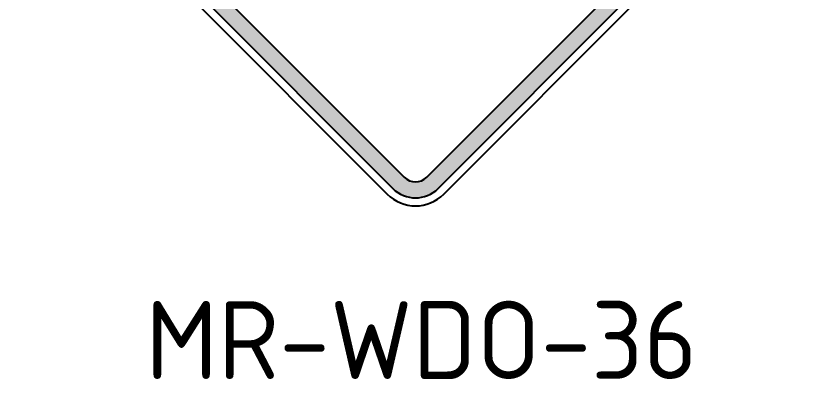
# Model space of a CAD drawing. Header units: millimetres. Extents: x 128 to 332, y 6 to 254.
# Drawn here: x 130.1 to 329.9, y 6.5 to 97.1 of the extents above; entities that cross this region are included whole.
import ezdxf

# ---------------------------------------------------------------- set-up
doc = ezdxf.new("R2010")
doc.units = ezdxf.units.MM
doc.linetypes.add('CENTERX2', pattern=[101.6, 63.5, -12.7, 12.7, -12.7])
for name, color, linetype in [('L35', 3, 'Continuous'), ('T25', 1, 'Continuous'), ('TBLK25', 1, 'Continuous')]:
    doc.layers.add(name, color=color, linetype=linetype)
doc.styles.add('ISO', font='iso3098b')

msp = doc.modelspace()

# ---------------------------------------------------------------- hatches: boundary and pattern name
at = {"layer": 'TBLK25', "linetype": 'CENTERX2'}
h = msp.add_hatch(color=256, dxfattribs=at)
h.paths.add_polyline_path([(324.77, 154.44, -0.198872), (325.94, 151.61), (329.94, 151.61, 0.198872), (327.6, 157.27), (235.67, 249.19, 0.198872), (230.02, 251.54), (230.02, 247.54, -0.198872), (232.84, 246.36)])
h.paths.add_polyline_path([(227.19, 246.36, -0.198952), (230.02, 247.54), (230.02, 251.54, 0.198952), (224.36, 249.19), (132.43, 157.27, 0.198872), (130.09, 151.61), (134.09, 151.61, -0.198872), (135.26, 154.44)])
h.paths.add_polyline_path([(224.36, 54.03, 0.198952), (230.02, 51.69), (230.02, 55.69, -0.198952), (227.19, 56.86), (135.26, 148.78, -0.198952), (134.09, 151.61), (130.09, 151.61, 0.198952), (132.43, 145.96)])
h.paths.add_polyline_path([(232.84, 56.86, -0.198872), (230.02, 55.69), (230.02, 51.69, 0.198872), (235.67, 54.03), (327.6, 145.96, 0.198952), (329.94, 151.61), (325.94, 151.61, -0.198952), (324.77, 148.78)])

# ---------------------------------------------------------------- linework, layer by layer
at = {"layer": 'L35'}
for p, q in [((131.02, 144.54), (222.94, 52.62)), ((237.09, 52.62), (329.01, 144.54))]:
    msp.add_line(p, q, dxfattribs=at)
msp.add_arc((230.02, 59.69), 10, 225, 315, dxfattribs=at)
at = {"layer": 'TBLK25', "color": 1}
for p, q in [((135.26, 148.78), (227.19, 56.86)), ((232.84, 56.86), (324.77, 148.78)), ((132.43, 145.96), (224.36, 54.03)), ((235.67, 54.03), (327.6, 145.96))]:
    msp.add_line(p, q, dxfattribs=at)
for radius in [4, 8]:
    msp.add_arc((230.02, 59.69), radius, 225, 315, dxfattribs=at)

# ---------------------------------------------------------------- texts
at = {"layer": 'T25', "color": 3, "style": 'ISO'}
msp.add_text('MR-WDO-36', height=19.482, dxfattribs=at).set_placement((162.47, 6.47))

doc.saveas('drawing.dxf')
